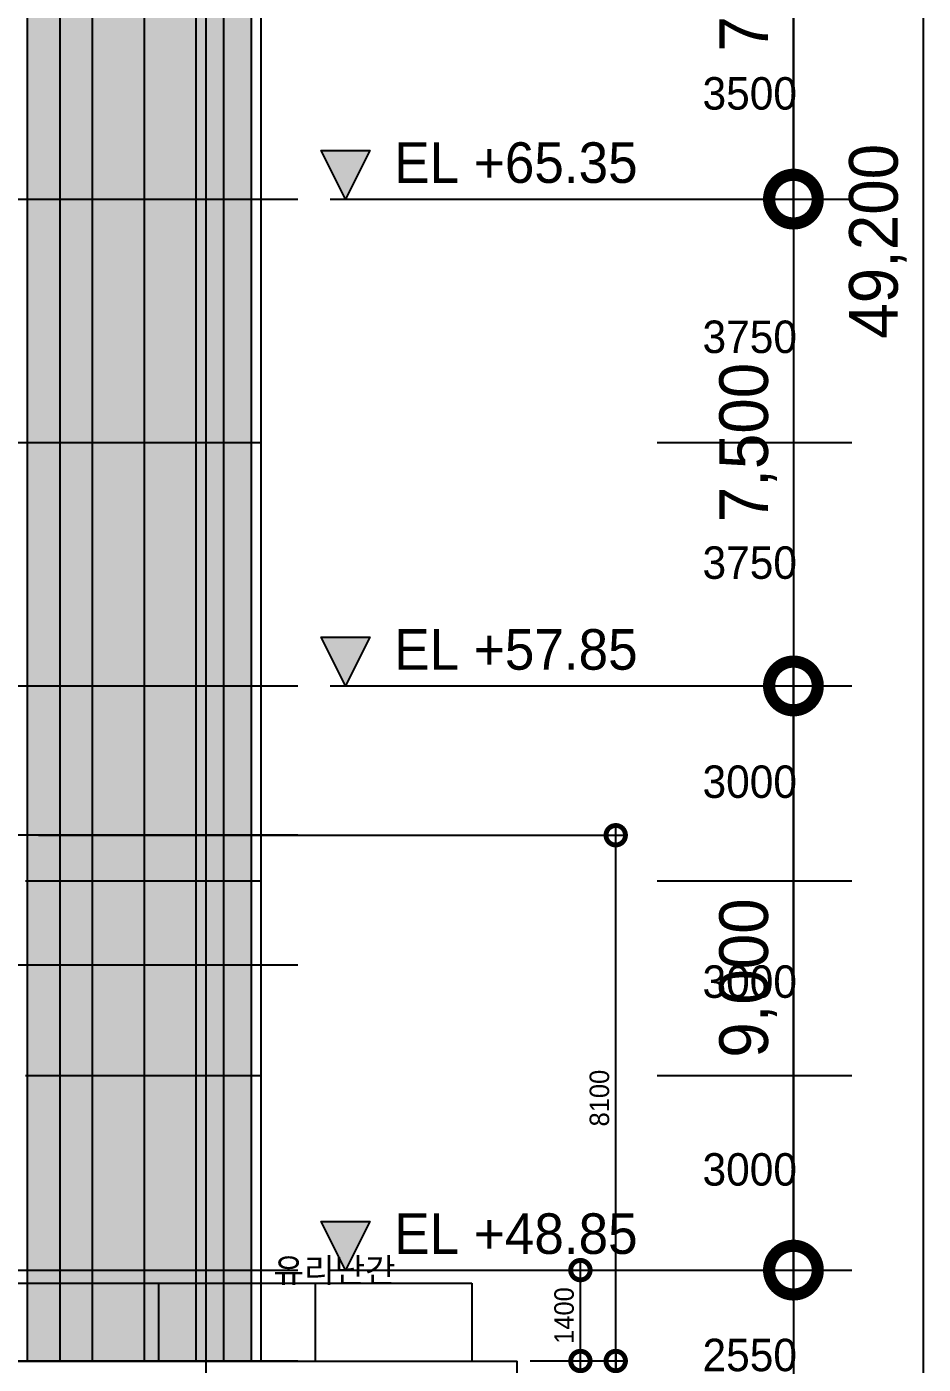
# Model space of a CAD drawing. Extents: x -430745 to 210250, y 0 to 148500.
# Drawn here: x 162938 to 176750, y 45029 to 65634 of the extents above; entities that cross this region are included whole.
import ezdxf

# ---------------------------------------------------------------- set-up
doc = ezdxf.new("R2010")
doc.units = 0
doc.header["$LTSCALE"] = 250
doc.header["$MEASUREMENT"] = 0
doc.layers.get('0').update_dxf_attribs({"linetype": 'CONTINUOUS'})
doc.layers.get('Defpoints').update_dxf_attribs({"linetype": 'CONTINUOUS'})
for name, color, linetype in [('A-CEN', 1, 'CONTINUOUS'), ('A-DIM', 7, 'CONTINUOUS'), ('A-ELE-2', 2, 'CONTINUOUS'), ('A-ELE-252', 252, 'CONTINUOUS'), ('A-ELE-5', 5, 'CONTINUOUS'), ('A-ELE-7', 7, 'CONTINUOUS'), ('A-ELE-8', 8, 'CONTINUOUS'), ('A-ETC-GLASS HANDRIAL', 5, 'CONTINUOUS'), ('A-HAT', 251, 'CONTINUOUS'), ('A-SYM-LEVEL', 7, 'CONTINUOUS')]:
    doc.layers.add(name, color=color, linetype=linetype)
doc.layers.add('NOPLOT', color=193, linetype='CONTINUOUS', plot=False)
doc.layers.add('NOPLOT-TEXT', color=41, linetype='CONTINUOUS', plot=False)
doc.styles.add('Gdim', font='')
doc.styles.add('Gtx', font='')
doc.styles.get('Gdim').set_extended_font_data('Dotum')
doc.styles.get('Gtx').set_extended_font_data('Dotum')
doc.dimstyles.new('Gdim100', dxfattribs={"dimscale": 100, "dimtxt": 3, "dimasz": 6, "dimexe": 1.5, "dimexo": 2, "dimgap": 1, "dimtad": 1, "dimdec": 0, "dimzin": 0, "dimdsep": 46, "dimtxsty": 'Gdim', "dimblk": 'DOTSMALL', "dimcen": 1.5, "dimdle": 1.5, "dimclrd": 1, "dimclre": 1, "dimclrt": 256, "dimazin": 0, "dimtfac": 1, "dimtdec": 0, "dimtix": 1, "dimtmove": 2, "dimatfit": 3, "dimldrblk": 'DOTSMALL', "dimfxl": 1.5, "dimtolj": 1, "dimtzin": 0, "dimlwd": -1, "dimlwe": -1, "dimarcsym": 0})
doc.dimstyles.new('Gdim200', dxfattribs={"dimscale": 200, "dimtxt": 3, "dimasz": 6, "dimexe": 1.5, "dimexo": 2, "dimgap": 1, "dimtad": 1, "dimdec": 0, "dimzin": 0, "dimdsep": 46, "dimlunit": 6, "dimtxsty": 'Gdim', "dimblk": 'DOTSMALL', "dimcen": 1.5, "dimdle": 1.5, "dimclrd": 1, "dimclre": 1, "dimclrt": 256, "dimazin": 0, "dimtfac": 1, "dimtdec": 0, "dimtix": 1, "dimtmove": 2, "dimatfit": 3, "dimldrblk": 'DOTSMALL', "dimfxl": 1.5, "dimtolj": 1, "dimtzin": 0, "dimlwd": -1, "dimlwe": -1, "dimarcsym": 0})

# ---------------------------------------------------------------- blocks, each defined once
blk = doc.blocks.new('_DotSmall')
at = {"color": 0, "linetype": 'ByBlock', "const_width": 0.5}
blk.add_lwpolyline([(-0.0625, 0, 1), (0.0625, 0, 1)], format="xyb", close=True, dxfattribs=at)
blk = doc.blocks.new('*D63')
at = {"layer": 'A-DIM', "color": 1, "transparency": 16777216}
for p, q in [((14143174, -411801, 0), (14143174, -421301, 0)), ((14136037, -412176, 0), (14143549, -412176, 0)), ((14136037, -420926, 0), (14143549, -420926, 0))]:
    blk.add_line(p, q, dxfattribs=at)
at = {"layer": 'Defpoints', "color": 0, "transparency": 16777216}
for p in [(14135537, -412176, 0), (14135537, -420926, 0), (14143174, -420926, 0)]:
    blk.add_point(p, dxfattribs=at)
at = {"layer": 'A-DIM', "color": 1, "transparency": 16777216, "xscale": 1500, "yscale": 1500, "zscale": 1500}
for p, rotation in [((14143174, -412176, 0), 90), ((14143174, -420926, 0), 270)]:
    blk.add_blockref('_DotSmall', p, dxfattribs=dict(at, rotation=rotation))
at = {"layer": 'A-DIM', "transparency": 16777216, "insert": (14142476, -416551, 0), "char_height": 750, "attachment_point": 5, "rotation": 90, "style": 'Gdim'}
blk.add_mtext('\\A1;8,750', dxfattribs=at)
blk = doc.blocks.new('*D64')
at = {"layer": 'A-DIM', "color": 1, "transparency": 16777216}
for p, q in [((14145174, -371351, 0), (14145174, -421301, 0)), ((14136037, -371726, 0), (14145549, -371726, 0)), ((14136037, -420926, 0), (14145549, -420926, 0))]:
    blk.add_line(p, q, dxfattribs=at)
at = {"layer": 'Defpoints', "color": 0, "transparency": 16777216}
for p in [(14135537, -371726, 0), (14135537, -420926, 0), (14145174, -420926, 0)]:
    blk.add_point(p, dxfattribs=at)
at = {"layer": 'A-DIM', "color": 1, "transparency": 16777216, "xscale": 1500, "yscale": 1500, "zscale": 1500}
for p, rotation in [((14145174, -371726, 0), 90), ((14145174, -420926, 0), 270)]:
    blk.add_blockref('_DotSmall', p, dxfattribs=dict(at, rotation=rotation))
at = {"layer": 'A-DIM', "transparency": 16777216, "insert": (14144476, -396326, 0), "char_height": 750, "attachment_point": 5, "rotation": 90, "style": 'Gdim'}
blk.add_mtext('\\A1;49,200', dxfattribs=at)
blk = doc.blocks.new('*D65')
at = {"layer": 'A-DIM', "color": 1, "transparency": 16777216}
for p, q in [((14143174, -412551, 0), (14143174, -402801, 0)), ((14136037, -403176, 0), (14143549, -403176, 0)), ((14136037, -412176, 0), (14143549, -412176, 0))]:
    blk.add_line(p, q, dxfattribs=at)
at = {"layer": 'Defpoints', "color": 0, "transparency": 16777216}
for p in [(14135537, -403176, 0), (14143174, -403176, 0), (14135537, -412176, 0)]:
    blk.add_point(p, dxfattribs=at)
at = {"layer": 'A-DIM', "color": 1, "transparency": 16777216, "xscale": 1500, "yscale": 1500, "zscale": 1500}
for p, rotation in [((14143174, -403176, 0), 90), ((14143174, -412176, 0), 270)]:
    blk.add_blockref('_DotSmall', p, dxfattribs=dict(at, rotation=rotation))
at = {"layer": 'A-DIM', "transparency": 16777216, "insert": (14142476, -407676, 0), "char_height": 750, "attachment_point": 5, "rotation": 90, "style": 'Gdim'}
blk.add_mtext('\\A1;9,000', dxfattribs=at)
blk = doc.blocks.new('*D66')
at = {"layer": 'A-DIM', "color": 1, "transparency": 16777216}
for p, q in [((14143174, -395301, 0), (14143174, -403551, 0)), ((14136037, -395676, 0), (14143549, -395676, 0)), ((14136037, -403176, 0), (14143549, -403176, 0))]:
    blk.add_line(p, q, dxfattribs=at)
at = {"layer": 'Defpoints', "color": 0, "transparency": 16777216}
for p in [(14135537, -395676, 0), (14135537, -403176, 0), (14143174, -403176, 0)]:
    blk.add_point(p, dxfattribs=at)
at = {"layer": 'A-DIM', "color": 1, "transparency": 16777216, "xscale": 1500, "yscale": 1500, "zscale": 1500}
for p, rotation in [((14143174, -395676, 0), 90), ((14143174, -403176, 0), 270)]:
    blk.add_blockref('_DotSmall', p, dxfattribs=dict(at, rotation=rotation))
at = {"layer": 'A-DIM', "transparency": 16777216, "insert": (14142476, -399426, 0), "char_height": 750, "attachment_point": 5, "rotation": 90, "style": 'Gdim'}
blk.add_mtext('\\A1;7,500', dxfattribs=at)
blk = doc.blocks.new('*D67')
at = {"layer": 'A-DIM', "color": 1, "transparency": 16777216}
for p, q in [((14143174, -396051, 0), (14143174, -388301, 0)), ((14136037, -388676, 0), (14143549, -388676, 0)), ((14136037, -395676, 0), (14143549, -395676, 0))]:
    blk.add_line(p, q, dxfattribs=at)
at = {"layer": 'Defpoints', "color": 0, "transparency": 16777216}
for p in [(14135537, -388676, 0), (14143174, -388676, 0), (14135537, -395676, 0)]:
    blk.add_point(p, dxfattribs=at)
at = {"layer": 'A-DIM', "color": 1, "transparency": 16777216, "xscale": 1500, "yscale": 1500, "zscale": 1500}
for p, rotation in [((14143174, -388676, 0), 90), ((14143174, -395676, 0), 270)]:
    blk.add_blockref('_DotSmall', p, dxfattribs=dict(at, rotation=rotation))
at = {"layer": 'A-DIM', "transparency": 16777216, "insert": (14142476, -392176, 0), "char_height": 750, "attachment_point": 5, "rotation": 90, "style": 'Gdim'}
blk.add_mtext('\\A1;7,000', dxfattribs=at)
blk = doc.blocks.new('A$C481fd194')
blk.add_hatch(color=256).paths.add_polyline_path([(375, 750), (-375, 750), (0, 0)])
blk.add_lwpolyline([(0, 0), (-375, 750), (375, 750), (0, 0)])
blk = doc.blocks.new('A$Cabe7c8e7')
at = {"layer": 'A-SYM-LEVEL'}
for p in [(-4868, 25250), (-4868, 17750), (-4868, 8750)]:
    blk.add_blockref('A$C481fd194', p, dxfattribs=at)
at = {"layer": 'A-SYM-LEVEL', "style": 'Gdim'}
for s, p in [('EL +65.35', (-4118, 25500)), ('EL +57.85', (-4118, 18000)), ('EL +48.85', (-4118, 9000))]:
    blk.add_text(s, height=625, dxfattribs=at).set_placement(p)
blk = doc.blocks.new('*D15')
at = {"layer": 'Defpoints', "color": 0, "transparency": 16777216}
for p in [(170495, 45079), (170495, 37729), (172012, 37729)]:
    blk.add_point(p, dxfattribs=at)
at = {"layer": 'NOPLOT', "color": 1, "transparency": 16777216}
for p, q in [((172012, 45229), (172012, 37579)), ((170695, 45079), (172162, 45079)), ((170695, 37729), (172162, 37729))]:
    blk.add_line(p, q, dxfattribs=at)
at = {"layer": 'NOPLOT', "color": 1, "transparency": 16777216, "xscale": 600, "yscale": 600, "zscale": 600}
for p, rotation in [((172012, 45079), 90), ((172012, 37729), 270)]:
    blk.add_blockref('_DotSmall', p, dxfattribs=dict(at, rotation=rotation))
at = {"layer": 'NOPLOT', "transparency": 16777216, "insert": (171762, 41404), "char_height": 300, "attachment_point": 5, "rotation": 90, "style": 'Gdim'}
blk.add_mtext('\\A1;7350', dxfattribs=at)
blk = doc.blocks.new('*D17')
at = {"layer": 'Defpoints', "color": 0, "transparency": 16777216}
for p in [(170495, 46479), (171468, 46479), (170495, 45079)]:
    blk.add_point(p, dxfattribs=at)
at = {"layer": 'NOPLOT', "color": 1, "transparency": 16777216}
for p, q in [((171468, 44929), (171468, 46629)), ((170695, 46479), (171618, 46479)), ((170695, 45079), (171618, 45079))]:
    blk.add_line(p, q, dxfattribs=at)
at = {"layer": 'NOPLOT', "color": 1, "transparency": 16777216, "xscale": 600, "yscale": 600, "zscale": 600}
for p, rotation in [((171468, 46479), 90), ((171468, 45079), 270)]:
    blk.add_blockref('_DotSmall', p, dxfattribs=dict(at, rotation=rotation))
at = {"layer": 'NOPLOT', "transparency": 16777216, "insert": (171218, 45779), "char_height": 300, "attachment_point": 5, "rotation": 90, "style": 'Gdim'}
blk.add_mtext('\\A1;1400', dxfattribs=at)
blk = doc.blocks.new('A$C97fc81f9')
for p, q in [((-15670, -24500), (-12670, -24500)), ((-15670, -28250), (-12670, -28250)), ((-15670, -32000), (-12670, -32000)), ((-15670, -35000), (-12670, -35000)), ((-15670, -38000), (-12670, -38000)), ((-15670, -41000), (-12670, -41000))]:
    blk.add_line(p, q)
at = {"linetype": 'Continuous', "style": 'Gtx'}
for s, p in [('3500', (-14969, -23121)), ('3750', (-14969, -26871)), ('3750', (-14969, -30350)), ('3000', (-14969, -33725)), ('3000', (-14969, -36805)), ('3000', (-14969, -39698)), ('2550', (-14969, -42557, 0))]:
    blk.add_text(s, height=500, rotation=360, dxfattribs=at).set_placement(p)
blk = doc.blocks.new('*D21')
at = {"layer": 'Defpoints', "color": 0, "transparency": 16777216}
for p in [(162921, 53179), (172012, 53179), (170495, 45079)]:
    blk.add_point(p, dxfattribs=at)
at = {"layer": 'NOPLOT', "color": 1, "transparency": 16777216}
for p, q in [((163121, 53179), (172162, 53179)), ((172012, 44929), (172012, 53329)), ((170695, 45079), (172162, 45079))]:
    blk.add_line(p, q, dxfattribs=at)
at = {"layer": 'NOPLOT', "color": 1, "transparency": 16777216, "xscale": 600, "yscale": 600, "zscale": 600}
for p, rotation in [((172012, 53179), 90), ((172012, 45079), 270)]:
    blk.add_blockref('_DotSmall', p, dxfattribs=dict(at, rotation=rotation))
at = {"layer": 'NOPLOT', "transparency": 16777216, "insert": (171762, 49129), "char_height": 300, "attachment_point": 5, "rotation": 90, "style": 'Gdim'}
blk.add_mtext('\\A1;8100', dxfattribs=at)
blk = doc.blocks.new('A$Cec1aeba7')
at = {"layer": 'A-HAT'}
h = blk.add_hatch(color=256, dxfattribs=at)
h.dxf.hatch_style = 1
h.set_gradient(color1=(173, 173, 173), color2=(173, 173, 173), tint=1)
h.paths.add_polyline_path([(81665, 7350), (82150, 7350), (82150, 47050), (81665, 47050)])
h = blk.add_hatch(color=256, dxfattribs=at)
h.dxf.hatch_style = 1
h.set_gradient(color1=(214, 214, 214), color2=(214, 214, 214), rotation=180, tint=1)
h.paths.add_polyline_path([(82150, 7350), (82635, 7350), (82635, 47050), (82150, 47050)])
h = blk.add_hatch(color=256, dxfattribs=at)
h.dxf.hatch_style = 1
h.set_gradient(color1=(173, 173, 173), color2=(173, 173, 173), tint=1)
h.paths.add_polyline_path([(82665, 7350), (83450, 7350), (83450, 47050), (82665, 47050)])
h = blk.add_hatch(color=256, dxfattribs=at)
h.dxf.hatch_style = 1
h.set_gradient(color1=(214, 214, 214), color2=(214, 214, 214), rotation=180, tint=1)
h.paths.add_polyline_path([(83450, 7350), (84235, 7350), (84235, 47050), (83450, 47050)])
h = blk.add_hatch(color=256, dxfattribs=at)
h.dxf.hatch_style = 1
h.set_gradient(color1=(173, 173, 173), color2=(173, 173, 173), tint=1)
h.paths.add_polyline_path([(84265, 7350), (84675, 7350), (84675, 47050), (84265, 47050)])
h = blk.add_hatch(color=256, dxfattribs=at)
h.dxf.hatch_style = 1
h.set_gradient(color1=(214, 214, 214), color2=(214, 214, 214), rotation=180, tint=1)
h.paths.add_polyline_path([(84675, 7350), (85085, 7350), (85085, 47050), (84675, 47050)])
at = {"layer": 'A-ELE-5'}
blk.add_line((85250, 47150), (85250, 7350), dxfattribs=at)
at = {"layer": 'A-ELE-7'}
for p, q in [((82150, 47150, 0), (82150, 7350, 0)), ((83450, 47150), (83450, 7350)), ((84675, 47150), (84675, 7350)), ((85250, 7350), (81625.6, 7350))]:
    blk.add_line(p, q, dxfattribs=at)
at = {"layer": 'A-ELE-8'}
for p, q in [((81650, 47150, 0), (81650, 7350, 0)), ((82650, 47150, 0), (82650, 7350, 0)), ((84250, 47150, 0), (84250, 7350, 0)), ((85100, 47150, 0), (85100, 7350, 0)), ((-850, 25250), (85250, 25250)), ((-850, 21500), (85250, 21500)), ((-850, 17750), (85250, 17750)), ((81625.6, 14750), (85250, 14750)), ((81625.6, 11750), (85250, 11750)), ((81625.6, 8750), (85250, 8750))]:
    blk.add_line(p, q, dxfattribs=at)
blk = doc.blocks.new('A-CEN-SOUTH2')
at = {"layer": 'A-CEN'}
for p, q in [((14134119, -330738.1), (14134119, -438071.4)), ((14047719, -395675.9, 0), (14135536.5, -395675.9, 0)), ((14047719, -403175.9, 0), (14135536.5, -403175.9, 0)), ((14047719, -412175.9, 0), (14135536.5, -412175.9, 0))]:
    blk.add_line(p, q, dxfattribs=at)
at = {"layer": 'A-CEN', "elevation": 0}
for points in [[(14135536.5, -405475.9), (13988291.4, -405475.9)], [(14135536.5, -407475.9), (13988291.4, -407475.9)]]:
    blk.add_lwpolyline(points, dxfattribs=at)
at = {"layer": 'A-CEN'}
blk.add_lwpolyline([(14135536.5, -413575.9), (13988291.4, -413575.9)], dxfattribs=at)
at = {"layer": 'A-SYM-LEVEL'}
blk.add_blockref('A$Cabe7c8e7', (14141140.7, -420925.9, 0), dxfattribs=at)
at = {"layer": 'A-DIM'}
for base, p1, p2, angle, picture, middle in [((14145173.8, -420925.9, 0), (14135536.5, -371725.9, 0), (14135536.5, -420925.9, 0), 90, '*D64', (14144476, -396325.9, 0)), ((14143173.8, -388675.9, 0), (14135536.5, -395675.9, 0), (14135536.5, -388675.9, 0), 270, '*D67', (14142476, -392175.9, 0)), ((14143173.8, -403175.9, 0), (14135536.5, -395675.9, 0), (14135536.5, -403175.9, 0), 90, '*D66', (14142476, -399425.9, 0)), ((14143173.8, -403175.9, 0), (14135536.5, -412175.9, 0), (14135536.5, -403175.9, 0), 270, '*D65', (14142476, -407675.9, 0)), ((14143173.8, -420925.9, 0), (14135536.5, -412175.9, 0), (14135536.5, -420925.9, 0), 90, '*D63', (14142476, -416550.9, 0))]:
    dim = blk.add_linear_dim(base=base, p1=p1, p2=p2, angle=angle, dimstyle='Gdim200', override={"dimscale": 250}, dxfattribs=at)
    dim.commit()
    dim.dimension.update_dxf_attribs({"geometry": picture, "text_midpoint": middle})

msp = doc.modelspace()

# ---------------------------------------------------------------- linework, layer by layer
at = {"layer": 'A-ELE-2'}
for p in [(132895.3, 45078.9), (170495.3, 36928.9)]:
    msp.add_line(p, (170495.3, 45078.9), dxfattribs=at)
at = {"layer": 'A-ELE-5'}
msp.add_line((166545.3, 84878.9), (166545.3, 46278.9), dxfattribs=at)
at = {"layer": 'A-ETC-GLASS HANDRIAL'}
for p, q in [((133595.3, 46278.9), (169795.3, 46278.9)), ((164968.6, 46278.9), (164968.6, 45078.9)), ((167381.9, 46278.9), (167381.9, 45078.9)), ((169795.3, 46278.9), (169795.3, 45078.9))]:
    msp.add_line(p, q, dxfattribs=at)
at = {"layer": 'NOPLOT'}
for points in [[(13750, 138250), (176750, 138250), (176750, 10250), (13750, 10250)], [(15750, 136250), (174750, 136250), (174750, 12250), (15750, 12250)]]:
    msp.add_lwpolyline(points, close=True, dxfattribs=at)

# ---------------------------------------------------------------- block references
at = {"layer": 'A-DIM'}
msp.add_blockref('A-CEN-SOUTH2', (-13968423.8, 458654.8), dxfattribs=at)
at = {"layer": 'A-ELE-252'}
msp.add_blockref('A$Cec1aeba7', (81295.3, 37728.9), dxfattribs=at)
at = {"layer": 'NOPLOT-TEXT'}
msp.add_blockref('A$C97fc81f9', (188318.3, 87478.9), dxfattribs=at)

# ---------------------------------------------------------------- texts
at = {"layer": 'NOPLOT-TEXT', "linetype": 'Continuous', "style": 'Gtx'}
msp.add_text('유리난간', height=375, rotation=360, dxfattribs=at).set_placement((166738.3, 46289.8, 0))

# ---------------------------------------------------------------- dimensions: what is measured, and where the dimension line sits
at = {"layer": 'NOPLOT'}
for base, p2, picture, middle in [((172012.5, 53178.9), (162920.8, 53178.9), '*D21', (171762.2, 49128.9)), ((171468.3, 46478.9), (170495.3, 46478.9), '*D17', (171218.1, 45778.9)), ((172012.5, 37728.9), (170495.3, 37728.9), '*D15', (171762.2, 41403.9))]:
    dim = msp.add_linear_dim(base=base, p1=(170495.3, 45078.9), p2=p2, angle=90, dimstyle='Gdim100', dxfattribs=at)
    dim.commit()
    dim.dimension.update_dxf_attribs({"geometry": picture, "text_midpoint": middle})

doc.saveas('drawing.dxf')
